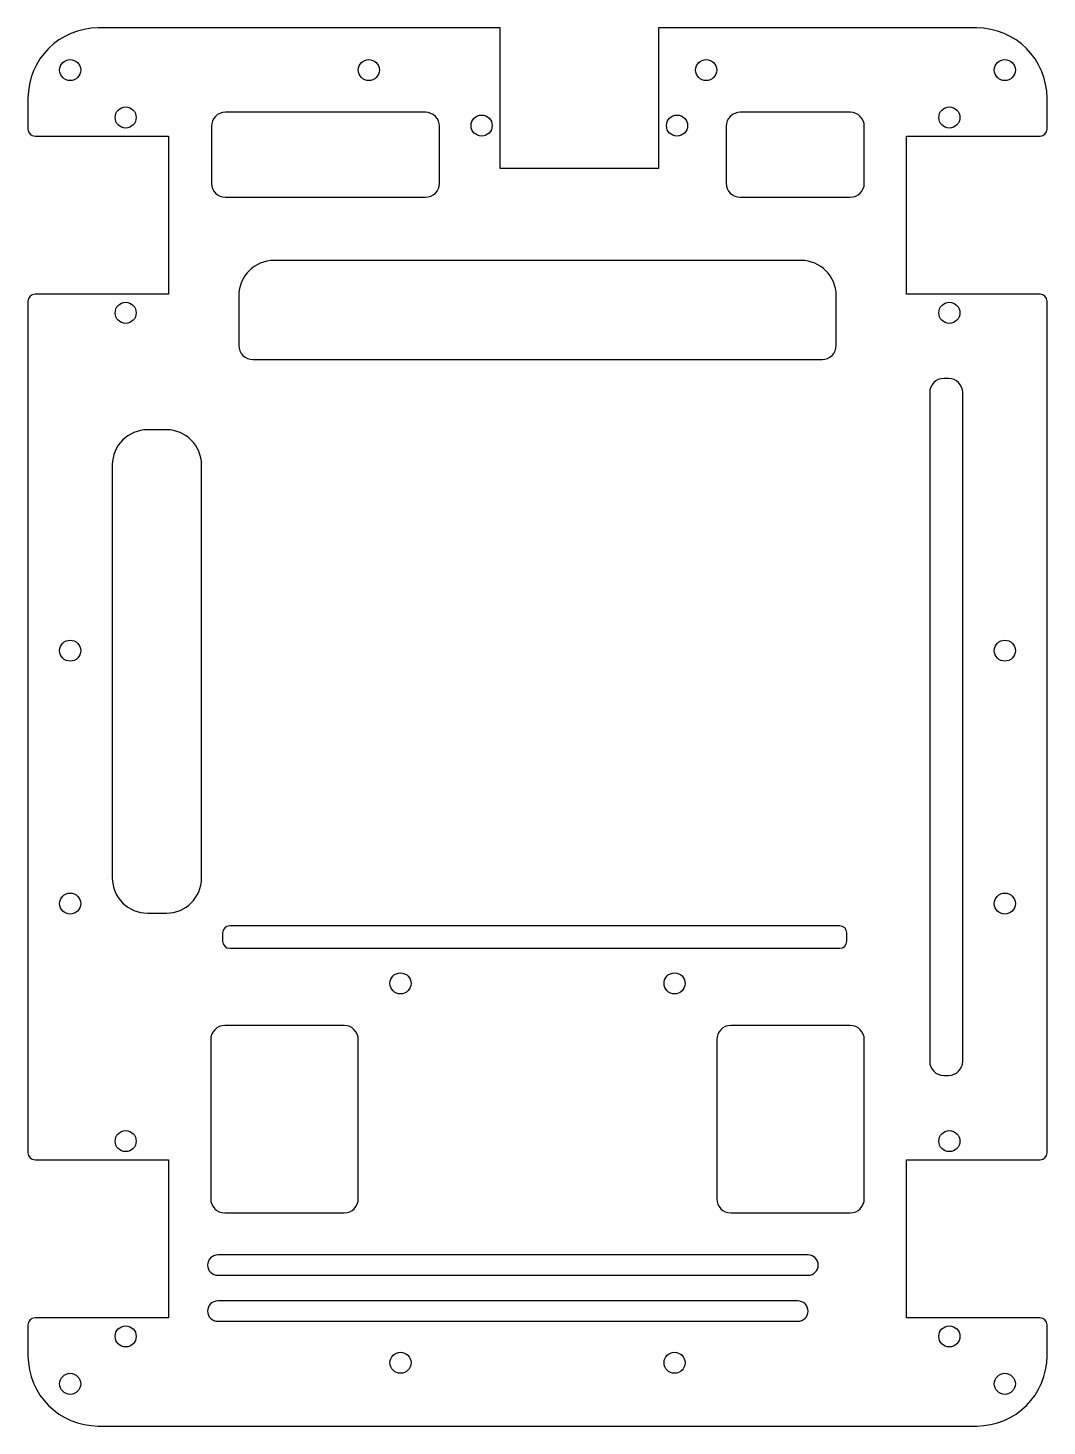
# Model space of a CAD drawing. Header units: millimetres. Extents: x -4 to 141, y -97 to 102.
import ezdxf

# ---------------------------------------------------------------- set-up
doc = ezdxf.new("R2010")
doc.units = ezdxf.units.MM

msp = doc.modelspace()

# ---------------------------------------------------------------- linework, layer by layer
at = {"color": 7, "linetype": 'Continuous', "lineweight": 25}
for p, q in [((63.31, 101.83), (6.11, 101.83)), ((63.31, 81.83), (63.31, 101.83)), ((131.11, 101.83), (85.81, 101.83)), ((85.81, 101.83), (85.81, 81.83)), ((-3.89, 91.83), (-3.89, 87.43)), ((141.11, 87.43), (141.11, 91.83)), ((52.66, 89.83), (24.21, 89.83)), ((113.11, 89.83), (97.46, 89.83)), ((22.21, 87.83), (22.21, 79.73)), ((54.66, 79.73), (54.66, 87.83)), ((95.46, 87.83), (95.46, 79.73)), ((115.11, 79.73), (115.11, 87.83)), ((-2.89, 86.43), (16.11, 86.43)), ((16.11, 86.43), (16.11, 63.93)), ((121.11, 63.93), (121.11, 86.43)), ((121.11, 86.43), (140.11, 86.43)), ((85.81, 81.83), (63.31, 81.83)), ((24.21, 77.73), (52.66, 77.73)), ((97.46, 77.73), (113.11, 77.73)), ((106.11, 68.73), (31.11, 68.73)), ((16.11, 63.93), (-2.89, 63.93)), ((26.11, 63.73), (26.11, 56.63)), ((111.11, 56.63), (111.11, 63.73)), ((140.11, 63.93), (121.11, 63.93)), ((-3.89, 62.93), (-3.89, -58.27)), ((141.11, -58.27), (141.11, 62.93)), ((28.11, 54.63), (109.11, 54.63)), ((127.11, 51.93), (126.41, 51.93)), ((124.41, 49.93), (124.41, -45.27)), ((129.11, -45.27), (129.11, 49.93)), ((15.81, 44.63), (13.11, 44.63)), ((8.11, 39.63), (8.11, -19.17)), ((20.81, -19.17), (20.81, 39.63)), ((13.11, -24.17), (15.81, -24.17)), ((23.81, -26.97), (23.81, -28.17)), ((111.61, -25.97), (24.81, -25.97)), ((112.61, -28.17), (112.61, -26.97)), ((24.81, -29.17), (111.61, -29.17)), ((41.11, -40.17), (24.11, -40.17)), ((113.11, -40.17), (96.11, -40.17)), ((22.11, -42.17), (22.11, -64.82)), ((43.11, -64.82), (43.11, -42.17)), ((94.11, -42.17), (94.11, -64.82)), ((115.11, -64.82), (115.11, -42.17)), ((126.41, -47.27), (127.11, -47.27)), ((-2.89, -59.27), (16.11, -59.27)), ((16.11, -59.27), (16.11, -81.77)), ((121.11, -81.77), (121.11, -59.27)), ((121.11, -59.27), (140.11, -59.27)), ((24.11, -66.82), (41.11, -66.82)), ((96.11, -66.82), (113.11, -66.82)), ((107.11, -72.82), (23.11, -72.82)), ((23.11, -75.72), (107.11, -75.72)), ((105.66, -79.36), (23.11, -79.36)), ((-3.89, -82.77), (-3.89, -87.17)), ((16.11, -81.77), (-2.89, -81.77)), ((23.11, -82.26), (105.66, -82.26)), ((140.11, -81.77), (121.11, -81.77)), ((141.11, -87.17), (141.11, -82.77)), ((6.11, -97.17), (131.11, -97.17))]:
    msp.add_line(p, q, dxfattribs=at)
for centre in [(2.11, 95.83), (44.61, 95.83), (92.61, 95.83), (135.11, 95.83), (10.01, 89.08), (127.21, 89.08), (60.66, 87.93), (88.46, 87.93), (10.01, 61.28), (127.21, 61.28), (2.11, 13.19), (135.11, 13.19), (2.11, -22.81), (135.11, -22.81), (49.11, -34.17), (88.11, -34.17), (10.01, -56.62), (127.21, -56.62), (10.01, -84.42), (127.21, -84.42), (49.11, -88.17), (88.11, -88.17), (2.11, -91.17), (135.11, -91.17)]:
    msp.add_circle(centre, 1.5, dxfattribs=at)
for centre, radius, start, end in [((6.11, 91.83), 10, 90, 180), ((131.11, 91.83), 10, 0, 90), ((24.21, 87.83), 2, 90, 180), ((52.66, 87.83), 2, 0, 90), ((97.46, 87.83), 2, 90, 180), ((113.11, 87.83), 2, 0, 90), ((-2.89, 87.43), 1, 180, 270), ((140.11, 87.43), 1, 270, 0), ((24.21, 79.73), 2, 180, 270), ((52.66, 79.73), 2, 270, 0), ((97.46, 79.73), 2, 180, 270), ((113.11, 79.73), 2, 270, 0), ((31.11, 63.73), 5, 90, 180), ((106.11, 63.73), 5, 0, 90), ((-2.89, 62.93), 1, 90, 180), ((140.11, 62.93), 1, 0, 90), ((28.11, 56.63), 2, 180, 270), ((109.11, 56.63), 2, 270, 0), ((126.41, 49.93), 2, 90, 180), ((127.11, 49.93), 2, 0, 90), ((13.11, 39.63), 5, 90, 180), ((15.81, 39.63), 5, 0, 90), ((13.11, -19.17), 5, 180, 270), ((15.81, -19.17), 5, 270, 0), ((24.81, -26.97), 1, 90, 180), ((111.61, -26.97), 1, 0, 90), ((24.81, -28.17), 1, 180, 270), ((111.61, -28.17), 1, 270, 0), ((24.11, -42.17), 2, 90, 180), ((41.11, -42.17), 2, 0, 90), ((96.11, -42.17), 2, 90, 180), ((113.11, -42.17), 2, 0, 90), ((126.41, -45.27), 2, 180, 270), ((127.11, -45.27), 2, 270, 0), ((-2.89, -58.27), 1, 180, 270), ((140.11, -58.27), 1, 270, 0), ((24.11, -64.82), 2, 180, 270), ((41.11, -64.82), 2, 270, 0), ((96.11, -64.82), 2, 180, 270), ((113.11, -64.82), 2, 270, 0), ((23.11, -74.27), 1.45, 90, 270), ((107.11, -74.27), 1.45, 270, 90), ((23.11, -80.81), 1.45, 90, 270), ((105.66, -80.81), 1.45, 270, 90), ((-2.89, -82.77), 1, 90, 180), ((140.11, -82.77), 1, 0, 90), ((6.11, -87.17), 10, 180, 270), ((131.11, -87.17), 10, 270, 0)]:
    msp.add_arc(centre, radius, start, end, dxfattribs=at)

doc.saveas('drawing.dxf')
